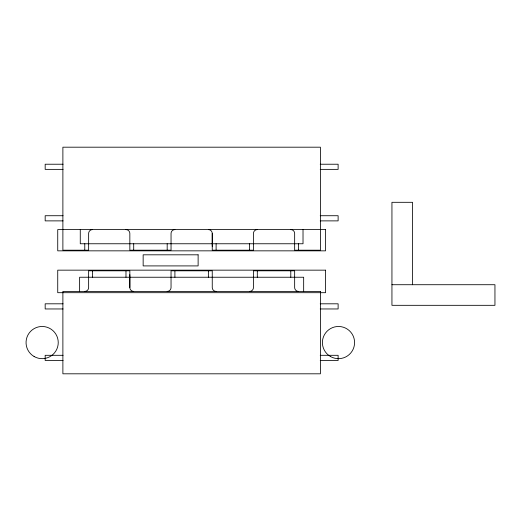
<?xml version="1.0" encoding="UTF-8"?>
<svg xmlns="http://www.w3.org/2000/svg" width="521" height="521" viewBox="0 0 521 521"><rect width="100%" height="100%" fill="white"/><g stroke="black" fill="none" stroke-linecap="round" stroke-linejoin="round"><path stroke-width="0.78" d="M133.702 291.402A3.862 3.862 0 0 1 129.84 287.54L129.84 274.665M212.249 246.335L212.249 233.46A3.862 3.862 0 0 0 208.38 229.598M63.074 164.226L45.171 164.226L45.171 169.371L63.074 169.371M320.22 164.226L338.122 164.226L338.122 169.371L320.22 169.371M63.074 215.727L45.171 215.727L45.171 220.878L63.074 220.878M320.22 215.727L338.122 215.727L338.122 220.878L320.22 220.878M391.942 284.72L494.95 284.72L494.95 305.319L391.942 305.319L391.942 202.311L412.541 202.311L412.541 284.72M63.074 303.808L45.171 303.808L45.171 308.96L63.074 308.96M320.22 303.808L338.122 303.808L338.122 308.96L320.22 308.96M63.074 355.309L45.171 355.309L45.171 360.46L63.074 360.46M320.22 355.309L338.122 355.309L338.122 360.46L320.22 360.46M303.665 291.402L303.665 277.237L79.622 277.237L79.622 291.402M303.02 229.598L303.02 243.763L80.267 243.763L80.267 229.598M298.513 243.763L298.513 250.197M290.79 270.803L290.79 277.237M257.309 270.803L257.309 277.237M249.585 243.763L249.585 250.197M216.111 243.763L216.111 250.197M212.249 233.46L212.249 250.197L253.447 250.197L253.447 233.46A3.862 3.862 0 0 1 257.309 229.598M208.38 270.803L208.38 277.237M174.906 270.803L174.906 277.237M167.182 243.763L167.182 250.197M133.702 243.763L133.702 250.197M129.84 287.54L129.84 270.803L88.635 270.803L88.635 287.54A3.862 3.862 0 0 1 84.773 291.402M125.978 270.803L125.978 277.237M92.497 270.803L92.497 277.237M84.773 243.763L84.773 250.197M167.182 291.402A3.862 3.862 0 0 0 171.044 287.54L171.044 270.803L212.249 270.803L212.249 287.54A3.862 3.862 0 0 0 216.111 291.402M249.585 291.402A3.862 3.862 0 0 0 253.447 287.54L253.447 270.803L294.652 270.803L294.652 287.54A3.862 3.862 0 0 0 298.513 291.402M290.79 229.598A3.862 3.862 0 0 1 294.652 233.46L294.652 250.197L320.402 250.197L320.402 147.189L62.885 147.189L62.885 250.197L88.635 250.197L88.635 233.46A3.862 3.862 0 0 1 92.497 229.598M174.906 229.598A3.862 3.862 0 0 0 171.044 233.46L171.044 250.197L129.84 250.197L129.84 233.46A3.862 3.862 0 0 0 125.978 229.598M325.553 229.598L57.733 229.598L57.733 250.842L325.553 250.842L325.553 229.598M198.123 254.815L143.151 254.815L143.151 265.912L198.123 265.912L198.123 254.815M325.553 270.158L57.733 270.158L57.733 292.691L325.553 292.691L325.553 270.158M320.402 291.402L62.885 291.402L62.885 373.811L320.402 373.811L320.402 291.402M330.444 356.507A16.092 16.092 0 0 0 354.586 342.571A16.092 16.092 0 0 0 330.444 328.634A16.092 16.092 0 0 0 330.444 356.507M34.099 356.507A16.092 16.092 0 0 0 58.241 342.571A16.092 16.092 0 0 0 34.099 328.634A16.092 16.092 0 0 0 34.099 356.507"/></g></svg>
